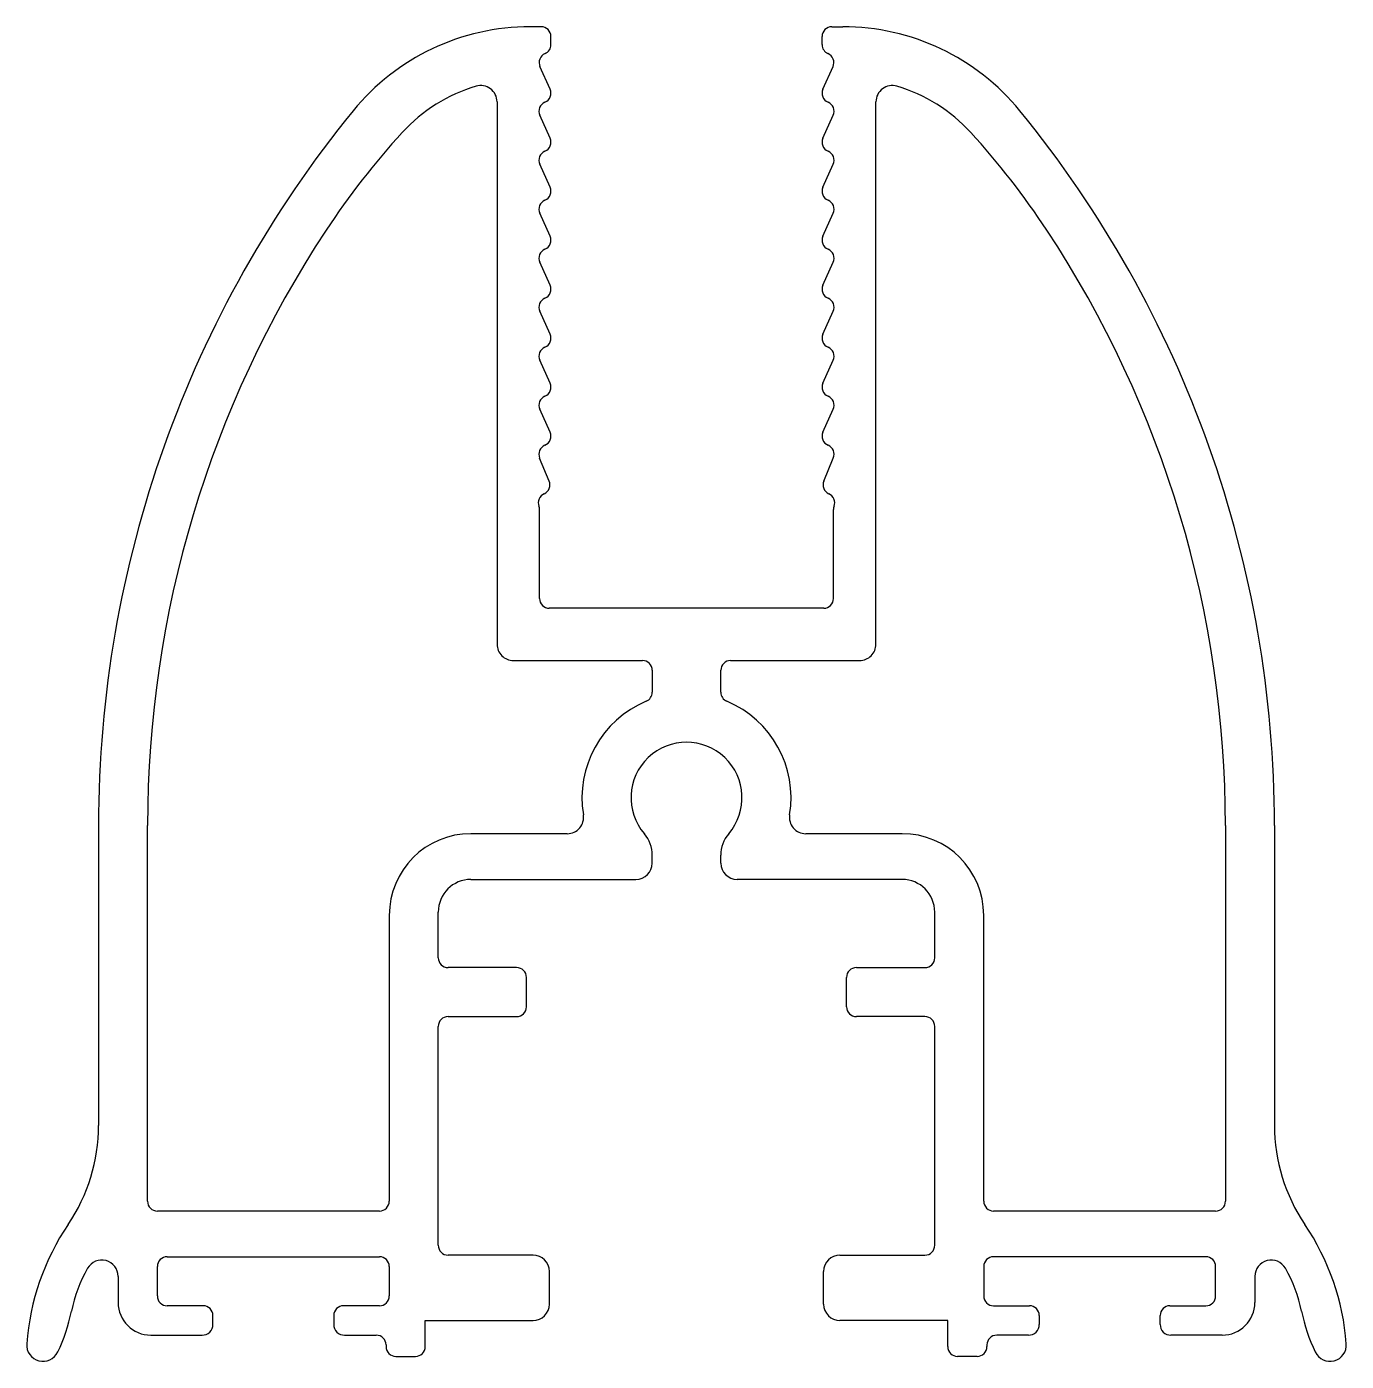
# Model space of a CAD drawing. Extents: x 1103.9 to 1144.3, y 400.7 to 441.6.
import ezdxf

# ---------------------------------------------------------------- set-up
doc = ezdxf.new("R2010")
doc.units = 0
doc.layers.get('0').update_dxf_attribs({"linetype": 'CONTINUOUS'})

msp = doc.modelspace()

# ---------------------------------------------------------------- linework, layer by layer
for p, q in [((1119.694, 441.599), (1119.36, 441.599)), ((1128.594, 441.599), (1128.927, 441.599)), ((1119.994, 441.051), (1119.994, 441.299)), ((1128.294, 441.051), (1128.294, 441.299)), ((1119.968, 439.687), (1119.658, 440.378)), ((1128.32, 439.687), (1128.629, 440.378)), ((1118.344, 439.299), (1118.344, 422.699)), ((1129.944, 422.699), (1129.944, 439.299)), ((1119.968, 438.187), (1119.654, 438.889)), ((1128.32, 438.187), (1128.634, 438.889)), ((1119.968, 436.687), (1119.654, 437.389)), ((1128.32, 436.687), (1128.634, 437.389)), ((1119.968, 435.187), (1119.654, 435.889)), ((1128.32, 435.187), (1128.634, 435.889)), ((1119.968, 433.687), (1119.654, 434.389)), ((1128.32, 433.687), (1128.634, 434.389)), ((1119.968, 432.187), (1119.654, 432.889)), ((1128.32, 432.187), (1128.634, 432.889)), ((1119.968, 430.687), (1119.654, 431.389)), ((1128.32, 430.687), (1128.634, 431.389)), ((1119.968, 429.187), (1119.654, 429.889)), ((1128.32, 429.187), (1128.634, 429.889)), ((1119.941, 427.692), (1119.648, 428.396)), ((1128.346, 427.692), (1128.639, 428.396)), ((1119.644, 424.099), (1119.644, 426.819)), ((1128.644, 424.099), (1128.644, 426.819)), ((1128.344, 423.799), (1119.944, 423.799)), ((1118.844, 422.199), (1122.794, 422.199)), ((1125.494, 422.199), (1129.444, 422.199)), ((1123.094, 421.899), (1123.094, 421.228)), ((1125.194, 421.228), (1125.194, 421.899)), ((1106.144, 417.149), (1106.144, 407.967)), ((1107.644, 405.649), (1107.644, 417.149)), ((1140.644, 417.149), (1140.644, 405.649)), ((1142.144, 417.149), (1142.144, 407.967)), ((1120.493, 416.899), (1117.544, 416.899)), ((1130.744, 416.899), (1127.795, 416.899)), ((1123.094, 415.999), (1123.094, 416.242)), ((1125.194, 415.999), (1125.194, 416.242)), ((1117.544, 415.499), (1122.594, 415.499)), ((1130.744, 415.499), (1125.694, 415.499)), ((1115.044, 414.399), (1115.044, 405.649)), ((1116.544, 413.099), (1116.544, 414.499)), ((1131.744, 413.099), (1131.744, 414.499)), ((1133.244, 405.649), (1133.244, 414.399)), ((1118.944, 412.799), (1116.844, 412.799)), ((1129.344, 412.799), (1131.444, 412.799)), ((1119.244, 411.599), (1119.244, 412.499)), ((1129.044, 411.599), (1129.044, 412.499)), ((1116.544, 404.299), (1116.544, 410.999)), ((1116.844, 411.299), (1118.944, 411.299)), ((1131.444, 411.299), (1129.344, 411.299)), ((1131.744, 404.299), (1131.744, 410.999)), ((1114.744, 405.349), (1107.944, 405.349)), ((1140.344, 405.349), (1133.544, 405.349)), ((1107.944, 402.749), (1107.944, 403.649)), ((1108.244, 403.949), (1114.744, 403.949)), ((1115.044, 403.649), (1115.044, 402.749)), ((1119.445, 403.999), (1116.844, 403.999)), ((1128.842, 403.999), (1131.444, 403.999)), ((1133.244, 403.649), (1133.244, 402.749)), ((1140.044, 403.949), (1133.544, 403.949)), ((1140.344, 402.749), (1140.344, 403.649)), ((1106.744, 403.349), (1106.744, 402.549)), ((1119.945, 402.499), (1119.945, 403.499)), ((1128.342, 402.499), (1128.342, 403.499)), ((1141.544, 403.349), (1141.544, 402.549)), ((1109.344, 402.449), (1108.244, 402.449)), ((1114.744, 402.449), (1113.644, 402.449)), ((1133.544, 402.449), (1134.644, 402.449)), ((1138.944, 402.449), (1140.044, 402.449)), ((1109.644, 401.879), (1109.644, 402.149)), ((1113.344, 402.149), (1113.344, 401.879)), ((1116.145, 401.999), (1119.445, 401.999)), ((1116.145, 401.199), (1116.145, 401.999)), ((1132.142, 401.999), (1128.842, 401.999)), ((1132.142, 401.199), (1132.142, 401.999)), ((1134.944, 402.149), (1134.944, 401.879)), ((1138.644, 401.879), (1138.644, 402.149)), ((1107.744, 401.549), (1109.314, 401.549)), ((1113.674, 401.549), (1114.645, 401.549)), ((1114.945, 401.249), (1114.945, 401.199)), ((1133.342, 401.249), (1133.342, 401.199)), ((1134.614, 401.549), (1133.642, 401.549)), ((1140.544, 401.549), (1138.974, 401.549)), ((1115.245, 400.899), (1115.845, 400.899)), ((1133.042, 400.899), (1132.442, 400.899))]:
    msp.add_line(p, q)
for centre, radius, start, end in [((1119.36, 434.599), 7, 90.0003, 140.7843), ((1119.694, 441.299), 0.3, 0.0019, 89.9981), ((1128.594, 441.299), 0.3, 90.0019, 179.9981), ((1128.927, 434.599), 7, 39.2157, 89.9997), ((1119.932, 440.501), 0.3, 113.4325, 204.0916), ((1119.694, 441.051), 0.3, 293.4325, 359.9961), ((1128.594, 441.051), 0.3, 180.0039, 246.5675), ((1128.355, 440.501), 0.3, 335.9084, 66.5675), ((1119.132, 434.987), 5, 106.6328, 137.528), ((1117.844, 439.299), 0.5, 0, 106.6328), ((1119.694, 439.564), 0.3, 292.9202, 24.0916), ((1128.594, 439.564), 0.3, 155.9084, 247.0798), ((1130.444, 439.299), 0.5, 73.3672, 180), ((1129.156, 434.987), 5, 42.472, 73.3672), ((1119.927, 439.012), 0.3, 112.9202, 204.0891), ((1128.36, 439.012), 0.3, 335.9109, 67.0798), ((1140.744, 417.149), 34.6, 140.7839, 180), ((1107.544, 417.149), 34.6, 0, 39.2161), ((1133.146, 422.158), 24, 137.528, 146.6035), ((1115.141, 422.158), 24, 33.3965, 42.472), ((1119.694, 438.064), 0.3, 292.9202, 24.0891), ((1128.594, 438.064), 0.3, 155.9109, 247.0798), ((1119.927, 437.512), 0.3, 112.9202, 204.0891), ((1128.36, 437.512), 0.3, 335.9109, 67.0798), ((1119.927, 436.012), 0.3, 112.9202, 204.0909), ((1119.694, 436.564), 0.3, 292.9202, 24.0891), ((1128.594, 436.564), 0.3, 155.9109, 247.0798), ((1128.36, 436.012), 0.3, 335.9091, 67.0798), ((1140.744, 417.149), 33.1, 146.6035, 180), ((1119.694, 435.064), 0.3, 292.9179, 24.0909), ((1128.594, 435.064), 0.3, 155.9091, 247.0821), ((1107.544, 417.149), 33.1, 0, 33.3965), ((1119.927, 434.512), 0.3, 112.9179, 204.0909), ((1128.36, 434.512), 0.3, 335.9091, 67.0821), ((1119.694, 433.564), 0.3, 292.9202, 24.0909), ((1128.594, 433.564), 0.3, 155.9091, 247.0798), ((1119.927, 433.012), 0.3, 112.9202, 204.0891), ((1128.36, 433.012), 0.3, 335.9109, 67.0798), ((1119.927, 431.512), 0.3, 112.9202, 204.0891), ((1119.694, 432.064), 0.3, 292.9202, 24.0891), ((1128.594, 432.064), 0.3, 155.9109, 247.0798), ((1128.36, 431.512), 0.3, 335.9109, 67.0798), ((1119.694, 430.564), 0.3, 292.9202, 24.0891), ((1128.594, 430.564), 0.3, 155.9109, 247.0798), ((1119.927, 430.012), 0.3, 112.9202, 204.0914), ((1128.36, 430.012), 0.3, 335.9086, 67.0798), ((1119.694, 429.065), 0.3, 292.7121, 24.0914), ((1128.594, 429.065), 0.3, 155.9086, 247.2879), ((1119.925, 428.511), 0.3, 112.7121, 202.5915), ((1128.362, 428.511), 0.3, 337.4085, 67.2879), ((1119.906, 427.027), 0.3, 113.7808, 200.3634), ((1119.664, 427.577), 0.3, 293.7808, 22.5915), ((1128.623, 427.577), 0.3, 157.4085, 246.2192), ((1128.381, 427.027), 0.3, 339.6366, 66.2192), ((1119.344, 426.819), 0.3, 0.0021, 20.3634), ((1128.944, 426.819), 0.3, 159.6366, 179.9979), ((1119.944, 424.099), 0.3, 180, 270), ((1128.344, 424.099), 0.3, 270, 0), ((1118.844, 422.699), 0.5, 180.0005, 270.0033), ((1129.444, 422.699), 0.5, 269.9967, 359.9995), ((1122.794, 421.899), 0.3, 0.0014, 89.9969), ((1125.494, 421.899), 0.3, 90.0031, 179.9986), ((1122.794, 421.228), 0.3, 292.6911, 0.0003), ((1125.494, 421.228), 0.3, 179.9997, 247.3089), ((1124.144, 417.999), 3.2, 112.6881, 189.3325), ((1124.144, 417.999), 3.2, 350.6675, 67.3119), ((1124.144, 417.999), 1.7, 319.3994, 220.6006), ((1120.493, 417.399), 0.5, 269.9981, 9.331), ((1127.795, 417.399), 0.5, 170.669, 270.0019), ((1117.544, 414.399), 2.5, 90.0001, 179.9999), ((1122.094, 416.242), 1, 0, 40.6006), ((1126.194, 416.242), 1, 139.3994, 180), ((1130.744, 414.399), 2.5, 0.0001, 89.9999), ((1122.594, 415.999), 0.5, 270, 0), ((1125.694, 415.999), 0.5, 180, 270), ((1117.544, 414.499), 1, 90, 179.9976), ((1130.744, 414.499), 1, 0.0024, 90), ((1116.844, 413.099), 0.3, 179.9976, 270), ((1131.444, 413.099), 0.3, 270, 0.0024), ((1118.944, 412.499), 0.3, 0, 90), ((1129.344, 412.499), 0.3, 90, 180), ((1118.944, 411.599), 0.3, 270, 0), ((1129.344, 411.599), 0.3, 180, 270), ((1116.844, 410.999), 0.3, 90, 180), ((1131.444, 410.999), 0.3, 0, 90), ((1100.744, 407.967), 5.4, 325.8925, 0.0003), ((1147.544, 407.967), 5.4, 179.9997, 214.1075), ((1107.944, 405.649), 0.3, 180.0019, 269.9981), ((1114.744, 405.649), 0.3, 269.9905, 359.9981), ((1133.544, 405.649), 0.3, 180.0019, 270.0095), ((1140.344, 405.649), 0.3, 270.0019, 359.9981), ((1111.425, 400.733), 7.5, 145.8921, 175.7749), ((1136.863, 400.733), 7.5, 4.2251, 34.1079), ((1116.844, 404.299), 0.3, 180, 270), ((1131.444, 404.299), 0.3, 270, 0), ((1106.244, 403.349), 0.5, 359.9971, 150.355), ((1108.244, 403.649), 0.3, 89.9905, 180.0038), ((1114.744, 403.649), 0.3, 359.9962, 90.0095), ((1119.445, 403.499), 0.5, 0.0007, 89.9958), ((1128.842, 403.499), 0.5, 90.0042, 179.9993), ((1133.544, 403.649), 0.3, 89.9905, 180.0038), ((1140.044, 403.649), 0.3, 359.9962, 90.0095), ((1142.044, 403.349), 0.5, 29.645, 180.0029), ((1109.72, 401.37), 4.5, 150.3514, 168.3301), ((1138.567, 401.37), 4.5, 11.6699, 29.6486), ((1107.744, 402.549), 1, 179.9992, 269.9991), ((1108.244, 402.749), 0.3, 180.0019, 270.0095), ((1109.344, 402.149), 0.3, 0.0019, 89.9981), ((1113.644, 402.149), 0.3, 90.0019, 179.9981), ((1114.744, 402.749), 0.3, 269.9905, 359.9981), ((1119.445, 402.499), 0.5, 270.0042, 359.9993), ((1128.842, 402.499), 0.5, 180.0007, 269.9958), ((1133.544, 402.749), 0.3, 180.0019, 270.0095), ((1134.644, 402.149), 0.3, 0.0019, 89.9981), ((1138.944, 402.149), 0.3, 90.0019, 179.9981), ((1140.044, 402.749), 0.3, 269.9905, 359.9981), ((1140.544, 402.549), 1, 270.0009, 0.0008), ((1099.927, 403.393), 5.5, 334.6083, 348.3301), ((1148.361, 403.393), 5.5, 191.6699, 205.3917), ((1109.314, 401.879), 0.33, 269.9946, 0.0002), ((1113.674, 401.879), 0.33, 179.9998, 270.0054), ((1134.614, 401.879), 0.33, 269.9946, 0.0002), ((1138.974, 401.879), 0.33, 179.9998, 270.0054), ((1104.444, 401.249), 0.5, 175.7749, 334.6084), ((1114.645, 401.249), 0.3, 0.0019, 89.9981), ((1115.245, 401.199), 0.3, 180.0019, 270.0095), ((1115.845, 401.199), 0.3, 270.002, 359.9973), ((1132.442, 401.199), 0.3, 180.0027, 269.998), ((1133.042, 401.199), 0.3, 269.9905, 359.9981), ((1133.642, 401.249), 0.3, 90.0019, 179.9981), ((1143.844, 401.249), 0.5, 205.3916, 4.2251)]:
    msp.add_arc(centre, radius, start, end)

doc.saveas('drawing.dxf')
